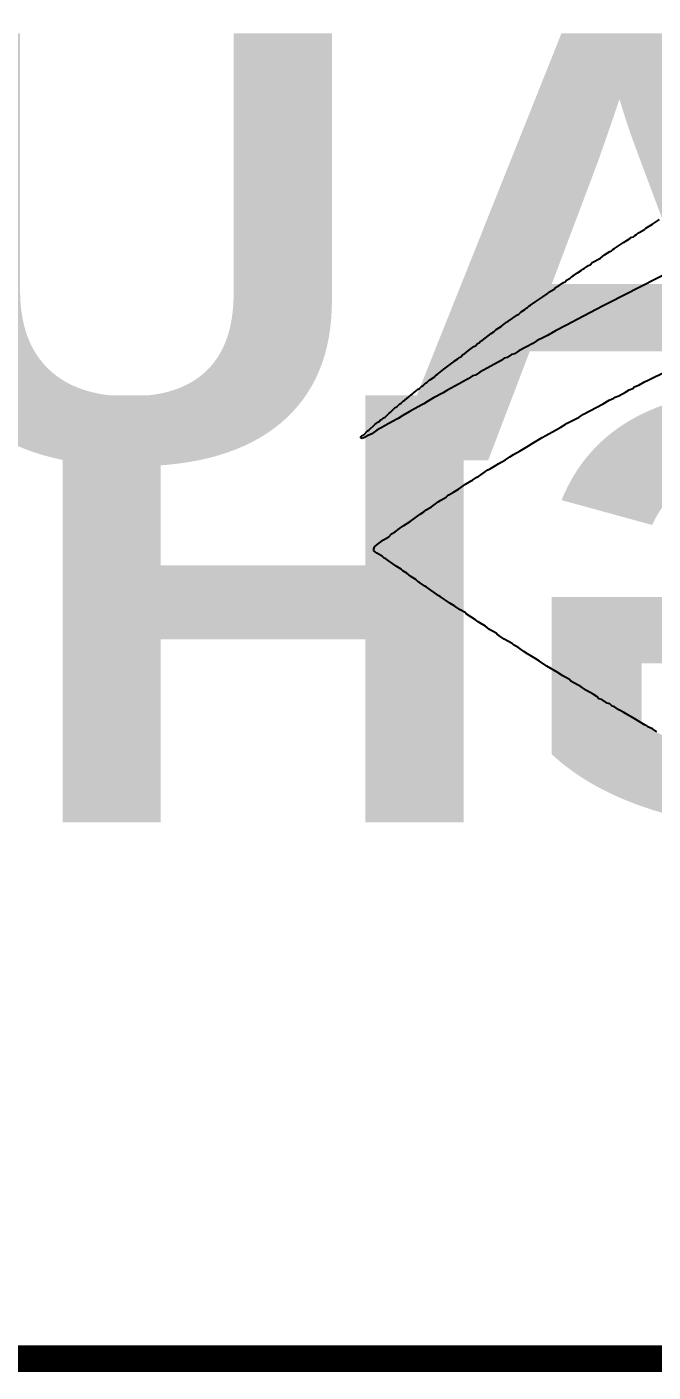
# Model space of a CAD drawing. Header units: inches. Extents: x 0 to 276, y 0 to 124.
# Drawn here: x 75.13 to 79.6, y 0.15 to 9.76 of the extents above; entities that cross this region are included whole.
import ezdxf

# ---------------------------------------------------------------- set-up
doc = ezdxf.new("R2010")
doc.units = ezdxf.units.IN
for name, color, linetype in [('Board Outline', 216, 'Continuous'), ('Bottom Overlay', 54, 'Continuous'), ('Top Overlay', 2, 'Continuous')]:
    doc.layers.add(name, color=color, linetype=linetype)
doc.styles.add('Arial Black', font='', dxfattribs={"height": 0.2})
doc.styles.get('Arial Black').set_extended_font_data('Arial Black')

msp = doc.modelspace()

# ---------------------------------------------------------------- linework, layer by layer
at = {"layer": 'Board Outline'}
for points in [[(0.25, 0.25, 0.1905, 0.1905, 0), (109.75, 0.25, 0.1905, 0.1905, 0)], [(0.259, 0.259, 0.127, 0.127, 0), (109.741, 0.259, 0.127, 0.127, 0)]]:
    msp.add_lwpolyline(points, format="xyseb", dxfattribs=at)
at = {"layer": 'Top Overlay'}
for p, q in [((79.5973, 8.3471), (79.6472, 8.3812)), ((79.4398, 8.2526), (79.4608, 8.2578)), ((79.4608, 8.2578), (79.4713, 8.2683)), ((79.4713, 8.2683), (79.4818, 8.2736)), ((79.4818, 8.2736), (79.4923, 8.2841)), ((79.4923, 8.2841), (79.5028, 8.2893)), ((79.5028, 8.2893), (79.5396, 8.3103)), ((79.5396, 8.3103), (79.5501, 8.3208)), ((79.5501, 8.3208), (79.5973, 8.3471)), ((79.3034, 8.1581), (79.3139, 8.1686)), ((79.3139, 8.1686), (79.3244, 8.1738)), ((79.3244, 8.1738), (79.39, 8.2185)), ((79.39, 8.2185), (79.432, 8.2447)), ((79.432, 8.2447), (79.4398, 8.2526)), ((79.1511, 8.0584), (79.1669, 8.0741)), ((79.1669, 8.0741), (79.2246, 8.1056)), ((79.2246, 8.1056), (79.2535, 8.1292)), ((79.2535, 8.1292), (79.2929, 8.1528)), ((79.2929, 8.1528), (79.3034, 8.1581)), ((79.0094, 7.9639), (79.0199, 7.9744)), ((79.0199, 7.9744), (79.0304, 7.9796)), ((79.0304, 7.9796), (79.0619, 8.0006)), ((79.0619, 8.0006), (79.0881, 8.0164)), ((79.0881, 8.0164), (79.0986, 8.0269)), ((79.0986, 8.0269), (79.1091, 8.0321)), ((79.1091, 8.0321), (79.1406, 8.0531)), ((79.1406, 8.0531), (79.1511, 8.0584)), ((79.739, 8.0164), (79.2824, 7.7854)), ((78.8572, 7.8641), (78.8939, 7.8851)), ((78.8939, 7.8851), (78.9044, 7.8956)), ((78.9044, 7.8956), (78.9307, 7.9114)), ((78.9307, 7.9114), (78.9622, 7.9324)), ((78.9622, 7.9324), (78.9727, 7.9376)), ((78.9727, 7.9376), (78.9832, 7.9481)), ((78.9832, 7.9481), (79.0094, 7.9639)), ((78.726, 7.7697), (78.7627, 7.7959)), ((78.7627, 7.7959), (78.8126, 7.83)), ((78.8126, 7.83), (78.8441, 7.851)), ((78.8441, 7.851), (78.8572, 7.8641)), ((79.2824, 7.7854), (79.2456, 7.7644)), ((78.5632, 7.6542), (78.6315, 7.7014)), ((78.6315, 7.7014), (78.642, 7.7067)), ((78.642, 7.7067), (78.6577, 7.7224)), ((78.6577, 7.7224), (78.684, 7.7382)), ((78.684, 7.7382), (78.6945, 7.7487)), ((78.6945, 7.7487), (78.705, 7.7539)), ((78.705, 7.7539), (78.7155, 7.7644)), ((78.7155, 7.7644), (78.726, 7.7697)), ((79.1039, 7.6909), (78.9832, 7.6279)), ((79.2456, 7.7644), (79.1039, 7.6909)), ((78.4635, 7.5807), (78.4792, 7.5964)), ((78.4792, 7.5964), (78.516, 7.6174)), ((78.516, 7.6174), (78.5317, 7.6332)), ((78.5317, 7.6332), (78.5422, 7.6384)), ((78.5422, 7.6384), (78.5527, 7.6489)), ((78.5527, 7.6489), (78.5632, 7.6542)), ((78.9044, 7.5859), (78.8467, 7.5544)), ((78.9832, 7.6279), (78.9044, 7.5859)), ((78.3323, 7.481), (78.348, 7.4967)), ((78.348, 7.4967), (78.3585, 7.502)), ((78.3585, 7.502), (78.369, 7.5125)), ((78.369, 7.5125), (78.3795, 7.5177)), ((78.3795, 7.5177), (78.4451, 7.5676)), ((78.4451, 7.5676), (78.4635, 7.5807)), ((78.7417, 7.4967), (78.642, 7.4442)), ((78.7732, 7.5177), (78.7417, 7.4967)), ((78.7837, 7.523), (78.7732, 7.5177)), ((78.8099, 7.5335), (78.7837, 7.523)), ((78.8467, 7.5544), (78.8099, 7.5335)), ((78.2063, 7.3865), (78.2168, 7.397)), ((78.2168, 7.397), (78.2273, 7.4022)), ((78.2273, 7.4022), (78.243, 7.418)), ((78.243, 7.418), (78.2535, 7.4232)), ((78.2535, 7.4232), (78.2824, 7.4468)), ((78.2824, 7.4468), (78.3218, 7.4757)), ((78.3218, 7.4757), (78.3323, 7.481)), ((78.558, 7.397), (78.537, 7.3917)), ((78.5895, 7.418), (78.558, 7.397)), ((78.6105, 7.4232), (78.5895, 7.418)), ((78.642, 7.4442), (78.6105, 7.4232)), ((79.5658, 7.2342), (79.8965, 7.397)), ((78.0593, 7.2762), (78.1066, 7.313)), ((78.1066, 7.313), (78.1722, 7.3629)), ((78.1722, 7.3629), (78.18, 7.3707)), ((78.18, 7.3707), (78.2063, 7.3865)), ((78.4425, 7.334), (78.3638, 7.292)), ((78.516, 7.376), (78.4425, 7.334)), ((78.5265, 7.3812), (78.516, 7.376)), ((78.537, 7.3917), (78.5265, 7.3812)), ((77.9596, 7.1975), (77.9753, 7.2133)), ((77.9753, 7.2133), (77.9858, 7.2185)), ((77.9858, 7.2185), (78.0016, 7.2343)), ((78.0016, 7.2343), (78.0121, 7.2395)), ((78.0121, 7.2395), (78.0383, 7.2552)), ((78.0383, 7.2552), (78.0488, 7.271)), ((78.0488, 7.271), (78.0593, 7.2762)), ((78.2168, 7.208), (78.1276, 7.1608)), ((78.2535, 7.229), (78.2168, 7.208)), ((78.2798, 7.2448), (78.2535, 7.229)), ((78.3113, 7.2657), (78.2798, 7.2448)), ((78.3323, 7.271), (78.3113, 7.2657)), ((78.3638, 7.292), (78.3323, 7.271)), ((79.5002, 7.2001), (79.5396, 7.2238)), ((79.5396, 7.2238), (79.5658, 7.2342)), ((77.8283, 7.0925), (77.8572, 7.1161)), ((77.8572, 7.1161), (77.8703, 7.1293)), ((77.8703, 7.1293), (77.8808, 7.1345)), ((77.8808, 7.1345), (77.8966, 7.1503)), ((77.8966, 7.1503), (77.9071, 7.1555)), ((77.9071, 7.1555), (77.9228, 7.1713)), ((77.9228, 7.1713), (77.9333, 7.1765)), ((77.9333, 7.1765), (77.9491, 7.1923)), ((77.9491, 7.1923), (77.9596, 7.1975)), ((78.0331, 7.1083), (77.9963, 7.0873)), ((78.1013, 7.145), (78.0331, 7.1083)), ((78.1276, 7.1608), (78.1013, 7.145)), ((79.2876, 7.0925), (79.3217, 7.1056)), ((79.3217, 7.1056), (79.3296, 7.1135)), ((79.3296, 7.1135), (79.3558, 7.124)), ((79.3558, 7.124), (79.4031, 7.1503)), ((79.4031, 7.1503), (79.4293, 7.166)), ((79.4293, 7.166), (79.4556, 7.1765)), ((79.4556, 7.1765), (79.4661, 7.187)), ((79.4661, 7.187), (79.5002, 7.2001)), ((77.7234, 7.0033), (77.7601, 7.04)), ((77.7601, 7.04), (77.7706, 7.0453)), ((77.7706, 7.0453), (77.7916, 7.0663)), ((77.7916, 7.0663), (77.8021, 7.0715)), ((77.8021, 7.0715), (77.8179, 7.0873)), ((77.8179, 7.0873), (77.8283, 7.0925)), ((77.8966, 7.0295), (77.8598, 7.0085)), ((77.9543, 7.061), (77.8966, 7.0295)), ((77.9648, 7.0663), (77.9543, 7.061)), ((77.9963, 7.0873), (77.9648, 7.0663)), ((79.1039, 6.9928), (79.2456, 7.0663)), ((79.2456, 7.0663), (79.2876, 7.0925)), ((77.5711, 6.8773), (77.6131, 6.9193)), ((77.6131, 6.9193), (77.6236, 6.9246)), ((77.6236, 6.9246), (77.6341, 6.9351)), ((77.6341, 6.9351), (77.6446, 6.9403)), ((77.6446, 6.9403), (77.6551, 6.9508)), ((77.6551, 6.9508), (77.6656, 6.956)), ((77.6656, 6.956), (77.6761, 6.9665)), ((77.6761, 6.9665), (77.6866, 6.9718)), ((77.7129, 6.9246), (77.6761, 6.9036)), ((77.6866, 6.9718), (77.7129, 6.998)), ((77.7129, 6.998), (77.7234, 7.0033)), ((77.7706, 6.956), (77.7129, 6.9246)), ((77.7811, 6.9613), (77.7706, 6.956)), ((77.8126, 6.9823), (77.7811, 6.9613)), ((77.8598, 7.0085), (77.8126, 6.9823)), ((78.9412, 6.8983), (78.9727, 6.9193)), ((78.9727, 6.9193), (78.9832, 6.9246)), ((78.9832, 6.9246), (79.0724, 6.9718)), ((79.0724, 6.9718), (79.1039, 6.9928)), ((77.5108, 6.8222), (77.516, 6.8327)), ((77.5239, 6.8196), (77.5108, 6.8222)), ((77.516, 6.8327), (77.5239, 6.8406)), ((77.5239, 6.8406), (77.5344, 6.8458)), ((77.5396, 6.8248), (77.5239, 6.8196)), ((77.5344, 6.8458), (77.5606, 6.8721)), ((77.5659, 6.8406), (77.5396, 6.8248)), ((77.5606, 6.8721), (77.5711, 6.8773)), ((77.5921, 6.8511), (77.5659, 6.8406)), ((77.6289, 6.8773), (77.5921, 6.8511)), ((77.6761, 6.9036), (77.6289, 6.8773)), ((78.7365, 6.7828), (78.8099, 6.8248)), ((78.8099, 6.8248), (78.8362, 6.8406)), ((78.8362, 6.8406), (78.9044, 6.8773)), ((78.9044, 6.8773), (78.9412, 6.8983)), ((78.6052, 6.7041), (78.6525, 6.7303)), ((78.6525, 6.7303), (78.7102, 6.7671)), ((78.7102, 6.7671), (78.7365, 6.7828)), ((78.4687, 6.6201), (78.5002, 6.6411)), ((78.5002, 6.6411), (78.5475, 6.6673)), ((78.5475, 6.6673), (78.579, 6.6883)), ((78.579, 6.6883), (78.6052, 6.7041)), ((78.3113, 6.5204), (78.3428, 6.5414)), ((78.3428, 6.5414), (78.3533, 6.5466)), ((78.3533, 6.5466), (78.4215, 6.5939)), ((78.4215, 6.5939), (78.432, 6.5991)), ((78.432, 6.5991), (78.4687, 6.6201)), ((78.1433, 6.4154), (78.1748, 6.4364)), ((78.1748, 6.4364), (78.2115, 6.4574)), ((78.2115, 6.4574), (78.2614, 6.4915)), ((78.2614, 6.4915), (78.3008, 6.5151)), ((78.3008, 6.5151), (78.3113, 6.5204)), ((78.0173, 6.3314), (78.0672, 6.3655)), ((78.0672, 6.3655), (78.0856, 6.3786)), ((78.0856, 6.3786), (78.1223, 6.3996)), ((78.1223, 6.3996), (78.1328, 6.4101)), ((78.1328, 6.4101), (78.1433, 6.4154)), ((77.8651, 6.2264), (77.9386, 6.2789)), ((77.9386, 6.2789), (77.9648, 6.2947)), ((77.9648, 6.2947), (77.9806, 6.3104)), ((77.9806, 6.3104), (78.0173, 6.3314)), ((77.7339, 6.1372), (77.7601, 6.1529)), ((77.7601, 6.1529), (77.789, 6.1766)), ((77.789, 6.1766), (77.8205, 6.1975)), ((77.8205, 6.1975), (77.8651, 6.2264)), ((77.6105, 6.0453), (77.6289, 6.0584)), ((77.6289, 6.0584), (77.6761, 6.0952)), ((77.6761, 6.0952), (77.7129, 6.1162)), ((77.7129, 6.1162), (77.7339, 6.1372)), ((77.6053, 6.0191), (77.6105, 6.0453)), ((77.6289, 6.0007), (77.6053, 6.0191)), ((77.6656, 5.9797), (77.6289, 6.0007)), ((77.6814, 5.964), (77.6656, 5.9797)), ((77.6919, 5.9587), (77.6814, 5.964)), ((77.7654, 5.9062), (77.6919, 5.9587)), ((77.8021, 5.8852), (77.7654, 5.9062)), ((77.8126, 5.8747), (77.8021, 5.8852)), ((77.8415, 5.8564), (77.8126, 5.8747)), ((77.8703, 5.8327), (77.8415, 5.8564)), ((77.9071, 5.8117), (77.8703, 5.8327)), ((77.9228, 5.796), (77.9071, 5.8117)), ((77.9333, 5.7907), (77.9228, 5.796)), ((77.9701, 5.7645), (77.9333, 5.7907)), ((77.9806, 5.7592), (77.9701, 5.7645)), ((78.0698, 5.6963), (77.9806, 5.7592)), ((78.0803, 5.691), (78.0698, 5.6963)), ((78.1485, 5.6438), (78.0803, 5.691)), ((78.1853, 5.6228), (78.1485, 5.6438)), ((78.222, 5.5965), (78.1853, 5.6228)), ((78.2588, 5.5755), (78.222, 5.5965)), ((78.2667, 5.5676), (78.2588, 5.5755)), ((78.3323, 5.523), (78.2667, 5.5676)), ((78.3428, 5.5178), (78.3323, 5.523)), ((78.3506, 5.5099), (78.3428, 5.5178)), ((78.4031, 5.4784), (78.3506, 5.5099)), ((78.432, 5.4548), (78.4031, 5.4784)), ((78.4792, 5.4285), (78.432, 5.4548)), ((78.4897, 5.418), (78.4792, 5.4285)), ((78.5002, 5.4128), (78.4897, 5.418)), ((78.537, 5.3866), (78.5002, 5.4128)), ((78.5947, 5.3551), (78.537, 5.3866)), ((78.6052, 5.3446), (78.5947, 5.3551)), ((78.642, 5.3236), (78.6052, 5.3446)), ((78.6787, 5.2973), (78.642, 5.3236)), ((78.705, 5.2816), (78.6787, 5.2973)), ((78.7627, 5.2448), (78.705, 5.2816)), ((78.7889, 5.2291), (78.7627, 5.2448)), ((78.8414, 5.1923), (78.7889, 5.2291)), ((78.9149, 5.1503), (78.8414, 5.1923)), ((78.9569, 5.1241), (78.9149, 5.1503)), ((79.0042, 5.0979), (78.9569, 5.1241)), ((79.0147, 5.0874), (79.0042, 5.0979)), ((79.0881, 5.0454), (79.0147, 5.0874)), ((79.1249, 5.0191), (79.0881, 5.0454)), ((79.1721, 4.9929), (79.1249, 5.0191)), ((79.1984, 4.9771), (79.1721, 4.9929)), ((79.2141, 4.9614), (79.1984, 4.9771)), ((79.2351, 4.9561), (79.2141, 4.9614)), ((79.2719, 4.9299), (79.2351, 4.9561)), ((79.2929, 4.9246), (79.2719, 4.9299)), ((79.3086, 4.9089), (79.2929, 4.9246)), ((79.3244, 4.9036), (79.3086, 4.9089)), ((79.3558, 4.8826), (79.3244, 4.9036)), ((79.3663, 4.8774), (79.3558, 4.8826)), ((79.3926, 4.8616), (79.3663, 4.8774)), ((79.4661, 4.8196), (79.3926, 4.8616)), ((79.5081, 4.7934), (79.4661, 4.8196)), ((79.5448, 4.7724), (79.5081, 4.7934)), ((79.5553, 4.7672), (79.5448, 4.7724)), ((79.5632, 4.7593), (79.5553, 4.7672)), ((79.5973, 4.7462), (79.5632, 4.7593)), ((79.6288, 4.7252), (79.5973, 4.7462))]:
    msp.add_line(p, q, dxfattribs=at)

# ---------------------------------------------------------------- texts
at = {"layer": 'Bottom Overlay', "style": 'Arial Black', "text_generation_flag": 2}
for s, p in [('CAUTION', (84.6387, 6.6628)), ('HIGH VOLTAGE', (87.2379, 4.079))]:
    msp.add_text(s, height=3.048, rotation=360, dxfattribs=at).set_placement(p)

doc.saveas('drawing.dxf')
